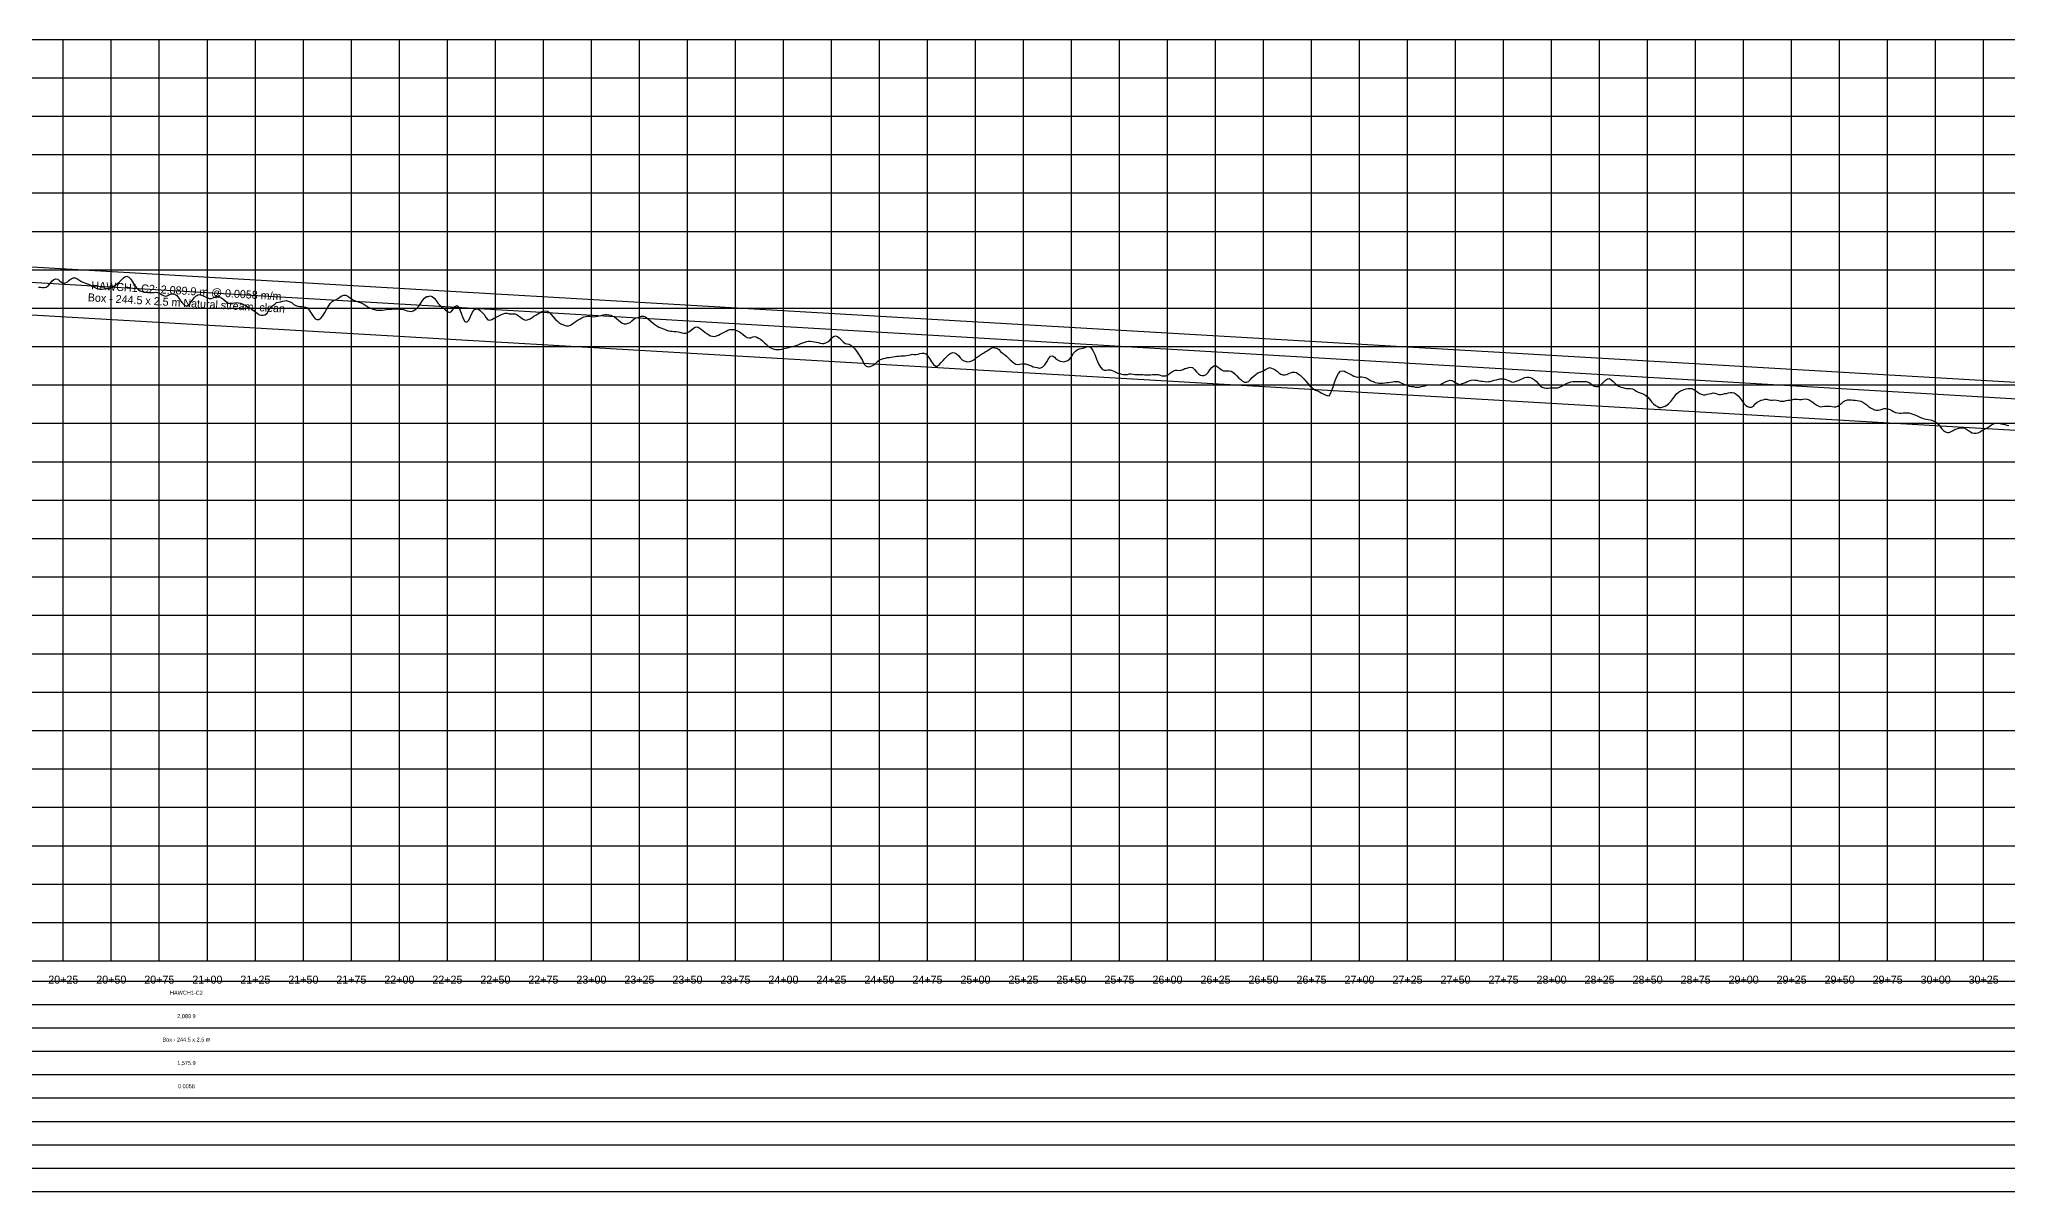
# Model space of a CAD drawing. Extents: x -64 to 8243, y -140 to 463.
# Drawn here: x 2013 to 3037, y -140 to 460 of the extents above; entities that cross this region are included whole.
import ezdxf
from ezdxf.enums import TextEntityAlignment as Align

# ---------------------------------------------------------------- set-up
doc = ezdxf.new("R2010")
doc.units = 0
for name, color, linetype in [('Annotation', 7, 'Continuous'), ('Annotation_Table', 254, 'Continuous'), ('Crown', 7, 'Continuous'), ('Grid', 254, 'Continuous'), ('Grid_Text', 7, 'Continuous'), ('Ground_Elevation', 3, 'Continuous'), ('Hydraulic_Grade', 5, 'Continuous'), ('Invert', 7, 'Continuous')]:
    doc.layers.add(name, color=color, linetype=linetype)

msp = doc.modelspace()

# ---------------------------------------------------------------- linework, layer by layer
at = {"layer": 'Annotation_Table', "color": 254}
for points in [[(-25, -30.5), (8225, -30.5)], [(-25, -42.7), (8225, -42.7)], [(-25, -54.9), (8225, -54.9)], [(-25, -67.1), (8225, -67.1)], [(-25, -79.2), (8225, -79.2)], [(-25, -91.4), (8225, -91.4)], [(-25, -103.6), (8225, -103.6)], [(-25, -115.8), (8225, -115.8)], [(-25, -128), (8225, -128)], [(-25, -140.2), (8225, -140.2)]]:
    msp.add_lwpolyline(points, dxfattribs=at)
at = {"layer": 'Crown', "color": 0}
msp.add_lwpolyline([(1044.2, 397.6), (3134.1, 276.1)], dxfattribs=at)
at = {"layer": 'Grid', "color": 254}
for points in [[(-25, 460), (8225, 460)], [(2025, -20), (2025, 460)], [(2050, -20), (2050, 460)], [(2075, -20), (2075, 460)], [(2100, -20), (2100, 460)], [(2125, -20), (2125, 460)], [(2150, -20), (2150, 460)], [(2175, -20), (2175, 460)], [(2200, -20), (2200, 460)], [(2225, -20), (2225, 460)], [(2250, -20), (2250, 460)], [(2275, -20), (2275, 460)], [(2300, -20), (2300, 460)], [(2325, -20), (2325, 460)], [(2350, -20), (2350, 460)], [(2375, -20), (2375, 460)], [(2400, -20), (2400, 460)], [(2425, -20), (2425, 460)], [(2450, -20), (2450, 460)], [(2475, -20), (2475, 460)], [(2500, -20), (2500, 460)], [(2525, -20), (2525, 460)], [(2550, -20), (2550, 460)], [(2575, -20), (2575, 460)], [(2600, -20), (2600, 460)], [(2625, -20), (2625, 460)], [(2650, -20), (2650, 460)], [(2675, -20), (2675, 460)], [(2700, -20), (2700, 460)], [(2725, -20), (2725, 460)], [(2750, -20), (2750, 460)], [(2775, -20), (2775, 460)], [(2800, -20), (2800, 460)], [(2825, -20), (2825, 460)], [(2850, -20), (2850, 460)], [(2875, -20), (2875, 460)], [(2900, -20), (2900, 460)], [(2925, -20), (2925, 460)], [(2950, -20), (2950, 460)], [(2975, -20), (2975, 460)], [(3000, -20), (3000, 460)], [(3025, -20), (3025, 460)], [(-25, 440), (8225, 440)], [(-25, 420), (8225, 420)], [(-25, 400), (8225, 400)], [(-25, 380), (8225, 380)], [(-25, 360), (8225, 360)], [(-25, 340), (8225, 340)], [(-25, 320), (8225, 320)], [(-25, 300), (8225, 300)], [(-25, 280), (8225, 280)], [(-25, 260), (8225, 260)], [(-25, 240), (8225, 240)], [(-25, 220), (8225, 220)], [(-25, 200), (8225, 200)], [(-25, 180), (8225, 180)], [(-25, 160), (8225, 160)], [(-25, 140), (8225, 140)], [(-25, 120), (8225, 120)], [(-25, 100), (8225, 100)], [(-25, 80), (8225, 80)], [(-25, 60), (8225, 60)], [(-25, 40), (8225, 40)], [(-25, 20), (8225, 20)], [(-25, 0), (8225, 0)], [(-25, -20), (8225, -20)]]:
    msp.add_lwpolyline(points, dxfattribs=at)
at = {"layer": 'Ground_Elevation', "color": 3}
msp.add_lwpolyline([(2012.1, 330.9), (2013.1, 330.9), (2014.1, 330.8), (2015.1, 330.7), (2016.1, 330.9), (2017.1, 331.6), (2018.1, 332.8), (2019.1, 334), (2020.1, 334.9), (2021.1, 335.2), (2022.1, 335), (2023.1, 334.3), (2024.1, 333.5), (2025.1, 333), (2026.1, 333.1), (2027.1, 333.7), (2028.1, 334.5), (2029.1, 335.3), (2030.1, 335.7), (2031.1, 335.8), (2032.1, 335.4), (2033.1, 334.8), (2034.1, 334.1), (2035.1, 333.6), (2036.1, 333.2), (2037.1, 332.8), (2038.1, 332.4), (2039.1, 331.9), (2040.1, 331.4), (2041.1, 330.9), (2042.1, 330.4), (2043.1, 330), (2044.1, 329.8), (2045.1, 329.9), (2046.1, 330.1), (2047.1, 330.2), (2048.1, 330.2), (2049.1, 330.3), (2050.1, 330.8), (2051.1, 331.4), (2052.1, 332), (2053.1, 332.7), (2054.1, 333.6), (2055.1, 334.5), (2056.1, 335.6), (2057.1, 336.3), (2058.1, 336.6), (2059.1, 336.1), (2060.1, 335.1), (2061.1, 333.7), (2062.1, 332), (2063.1, 330.6), (2064.1, 329.6), (2065.1, 329), (2066.1, 328.6), (2067.1, 328.4), (2068.1, 328.3), (2069.1, 328.2), (2070.1, 328.1), (2071.1, 328.1), (2072.1, 328.2), (2073.1, 328.4), (2074.1, 328.2), (2075.1, 327.8), (2076.1, 327.1), (2077.1, 326.6), (2078.1, 326.3), (2079.1, 326.4), (2080.1, 326.9), (2081.1, 327.4), (2082.1, 327.5), (2083.1, 327.3), (2084.1, 326.5), (2085.1, 325.2), (2086.1, 323.8), (2087.1, 322.6), (2088.1, 321.6), (2089.1, 321.1), (2090.1, 321.6), (2091.1, 322.6), (2092.1, 323.9), (2093.1, 325.3), (2094.1, 326.4), (2095.1, 327), (2096.1, 327.1), (2097.1, 326.8), (2098.1, 326.3), (2099.1, 325.8), (2100.1, 325.4), (2101.1, 325.1), (2102.1, 325), (2103.1, 325.3), (2104.1, 325.9), (2105.1, 326.2), (2106.1, 326.1), (2107.1, 325.6), (2108.1, 324.9), (2109.1, 324), (2110.1, 323.1), (2111.1, 322.5), (2112.1, 322.5), (2113.1, 322.6), (2114.1, 322.8), (2115.1, 322.9), (2116.1, 322.7), (2117.1, 322.5), (2118.1, 322.2), (2119.1, 321.8), (2120.1, 321.3), (2121.1, 320.7), (2122.1, 320.1), (2123.1, 319.5), (2124.1, 318.8), (2125.1, 318), (2126.1, 317.2), (2127.1, 316.5), (2128.1, 316.3), (2129.1, 316.3), (2130.1, 316.5), (2131.1, 317.4), (2132.1, 318.9), (2133.1, 320.4), (2134.1, 321.3), (2135.1, 322), (2136.1, 322.9), (2137.1, 323.1), (2138.1, 323.3), (2139.1, 323.6), (2140.1, 323.8), (2141.1, 324), (2142.1, 323.6), (2143.1, 323.2), (2144.1, 322.7), (2145.1, 321.9), (2146.1, 321.3), (2147.1, 321), (2148.1, 320.8), (2149.1, 320.8), (2150.1, 320.6), (2151.1, 320.5), (2152.1, 320.2), (2153.1, 318.9), (2154.1, 317.4), (2155.1, 315.8), (2156.1, 314.5), (2157.1, 314), (2158.1, 314), (2159.1, 314.8), (2160.1, 316), (2161.1, 317.7), (2162.1, 319.3), (2163.1, 321), (2164.1, 322.5), (2165.1, 323.6), (2166.1, 324.2), (2167.1, 324.5), (2168.1, 325), (2169.1, 325.8), (2170.1, 326.4), (2171.1, 326.8), (2172.1, 326.7), (2173.1, 326.3), (2174.1, 325.5), (2175.1, 324.8), (2176.1, 324.2), (2177.1, 323.8), (2178.1, 323.4), (2179.1, 323.1), (2180.1, 322.8), (2181.1, 322.3), (2182.1, 321.7), (2183.1, 321), (2184.1, 320.4), (2185.1, 319.9), (2186.1, 319.5), (2187.1, 319.2), (2188.1, 319), (2189.1, 318.9), (2190.1, 318.9), (2191.1, 319), (2192.1, 319.1), (2193.1, 319.2), (2194.1, 319.4), (2195.1, 319.5), (2196.1, 319.5), (2197.1, 319.6), (2198.1, 319.6), (2199.1, 319.6), (2200.1, 319.5), (2201.1, 319.4), (2202.1, 319.2), (2203.1, 318.9), (2204.1, 318.6), (2205.1, 318.4), (2206.1, 318.3), (2207.1, 318.6), (2208.1, 319.1), (2209.1, 319.9), (2210.1, 321.1), (2211.1, 322.5), (2212.1, 324), (2213.1, 325.2), (2214.1, 326), (2215.1, 326.1), (2216.1, 326.4), (2217.1, 326), (2218.1, 325.2), (2219.1, 323.9), (2220.1, 322.6), (2221.1, 321.5), (2222.1, 320.6), (2223.1, 319.9), (2224.1, 318.9), (2225.1, 318.2), (2226.1, 317.8), (2227.1, 318.3), (2228.1, 319.4), (2229.1, 320.8), (2230.1, 321.3), (2231.1, 320), (2232.1, 317.4), (2233.1, 314.9), (2234.1, 313), (2235.1, 312.7), (2236.1, 313.7), (2237.1, 315.7), (2238.1, 317.9), (2239.1, 319.2), (2240.1, 319.7), (2241.1, 319.4), (2242.1, 318.8), (2243.1, 317.8), (2244.1, 316.6), (2245.1, 315.2), (2246.1, 313.9), (2247.1, 313.7), (2248.1, 314), (2249.1, 314.6), (2250.1, 315.2), (2251.1, 315.7), (2252.1, 316.2), (2253.1, 316.6), (2254.1, 317), (2255.1, 317.3), (2256.1, 317.4), (2257.1, 317.1), (2258.1, 317), (2259.1, 317), (2260.1, 317), (2261.1, 316.6), (2262.1, 316), (2263.1, 315.3), (2264.1, 314.5), (2265.1, 313.9), (2266.1, 313.8), (2267.1, 314), (2268.1, 314.5), (2269.1, 315.2), (2270.1, 315.8), (2271.1, 316.3), (2272.1, 317), (2273.1, 317.6), (2274.1, 318.2), (2275.1, 318.5), (2276.1, 318.6), (2277.1, 318.4), (2278.1, 317.7), (2279.1, 316.7), (2280.1, 315.5), (2281.1, 314.3), (2282.1, 313.4), (2283.1, 312.5), (2284.1, 311.9), (2285.1, 311.4), (2286.1, 311), (2287.1, 310.8), (2288.1, 310.8), (2289.1, 311.2), (2290.1, 311.8), (2291.1, 312.5), (2292.1, 313.2), (2293.1, 313.9), (2294.1, 314.5), (2295.1, 315), (2296.1, 315.5), (2297.1, 315.7), (2298.1, 315.9), (2299.1, 315.8), (2300.1, 315.6), (2301.1, 315.5), (2302.1, 315.6), (2303.1, 315.8), (2304.1, 316), (2305.1, 316.2), (2306.1, 316.5), (2307.1, 316.7), (2308.1, 316.6), (2309.1, 316.5), (2310.1, 316.3), (2311.1, 315.9), (2312.1, 315.4), (2313.1, 314.6), (2314.1, 313.7), (2315.1, 312.9), (2316.1, 312.2), (2317.1, 311.9), (2318.1, 311.8), (2319.1, 312.1), (2320.1, 312.6), (2321.1, 313.4), (2322.1, 314.3), (2323.1, 314.9), (2324.1, 315.2), (2325.1, 315.5), (2326.1, 315.8), (2327.1, 315.9), (2328.1, 315.5), (2329.1, 314.8), (2330.1, 313.9), (2331.1, 313), (2332.1, 312.1), (2333.1, 311.4), (2334.1, 310.7), (2335.1, 310.1), (2336.1, 309.7), (2337.1, 309.4), (2338.1, 309), (2339.1, 308.5), (2340.1, 308.1), (2341.1, 308), (2342.1, 308), (2343.1, 307.9), (2344.1, 307.9), (2345.1, 307.7), (2346.1, 307.4), (2347.1, 307.1), (2348.1, 307), (2349.1, 307), (2350.1, 307.3), (2351.1, 307.9), (2352.1, 308.7), (2353.1, 309.5), (2354.1, 310.1), (2355.1, 310.3), (2356.1, 309.7), (2357.1, 309.1), (2358.1, 308.3), (2359.1, 307.5), (2360.1, 306.8), (2361.1, 306.1), (2362.1, 305.6), (2363.1, 305.4), (2364.1, 305.3), (2365.1, 305.6), (2366.1, 306), (2367.1, 306.5), (2368.1, 307), (2369.1, 307.5), (2370.1, 308), (2371.1, 308.5), (2372.1, 308.8), (2373.1, 308.9), (2374.1, 308.8), (2375.1, 308.6), (2376.1, 308.2), (2377.1, 307.7), (2378.1, 307), (2379.1, 306.2), (2380.1, 305.4), (2381.1, 304.7), (2382.1, 304.5), (2383.1, 304.6), (2384.1, 305.1), (2385.1, 305.2), (2386.1, 304.9), (2387.1, 304.4), (2388.1, 303.8), (2389.1, 302.9), (2390.1, 301.9), (2391.1, 301), (2392.1, 300.2), (2393.1, 299.5), (2394.1, 299), (2395.1, 298.7), (2396.1, 298.5), (2397.1, 298.4), (2398.1, 298.5), (2399.1, 298.6), (2400.1, 298.9), (2401.1, 299.1), (2402.1, 299.3), (2403.1, 299.6), (2404.1, 299.8), (2405.1, 300.1), (2406.1, 300.4), (2407.1, 300.7), (2408.1, 301.1), (2409.1, 301.5), (2410.1, 301.9), (2411.1, 302.3), (2412.1, 302.6), (2413.1, 302.8), (2414.1, 302.8), (2415.1, 302.7), (2416.1, 302.5), (2417.1, 302.3), (2418.1, 302.1), (2419.1, 301.8), (2420.1, 301.5), (2421.1, 301.6), (2422.1, 301.9), (2423.1, 302.5), (2424.1, 303.3), (2425.1, 304.3), (2426.1, 305.2), (2427.1, 305.6), (2428.1, 305.3), (2429.1, 304.5), (2430.1, 303.5), (2431.1, 302.4), (2432.1, 301.6), (2433.1, 301.4), (2434.1, 301.2), (2435.1, 300.7), (2436.1, 299.9), (2437.1, 298.8), (2438.1, 297.5), (2439.1, 296.1), (2440.1, 294.5), (2441.1, 292.8), (2442.1, 290.8), (2443.1, 289.8), (2444.1, 289.4), (2445.1, 289.6), (2446.1, 290), (2447.1, 290.5), (2448.1, 291.4), (2449.1, 292.4), (2450.1, 293.1), (2451.1, 293.4), (2452.1, 293.7), (2453.1, 294), (2454.1, 294.2), (2455.1, 294.3), (2456.1, 294.5), (2457.1, 294.6), (2458.1, 294.8), (2459.1, 294.9), (2460.1, 295), (2461.1, 295.1), (2462.1, 295.2), (2463.1, 295.2), (2464.1, 295.4), (2465.1, 295.5), (2466.1, 295.7), (2467.1, 296), (2468.1, 295.8), (2469.1, 295.8), (2470.1, 296), (2471.1, 296.4), (2472.1, 296.6), (2473.1, 296.6), (2474.1, 296.2), (2475.1, 295.2), (2476.1, 293.7), (2477.1, 292.1), (2478.1, 290.7), (2479.1, 289.8), (2480.1, 289.8), (2481.1, 290.5), (2482.1, 291.6), (2483.1, 292.7), (2484.1, 293.8), (2485.1, 294.8), (2486.1, 295.9), (2487.1, 296.5), (2488.1, 296.9), (2489.1, 296.7), (2490.1, 296.2), (2491.1, 295.3), (2492.1, 294.1), (2493.1, 293.1), (2494.1, 292.5), (2495.1, 292.2), (2496.1, 292.1), (2497.1, 292.2), (2498.1, 292.5), (2499.1, 293.1), (2500.1, 293.9), (2501.1, 294.6), (2502.1, 295.4), (2503.1, 296.1), (2504.1, 296.6), (2505.1, 297.2), (2506.1, 297.8), (2507.1, 298.4), (2508.1, 299.1), (2509.1, 299.5), (2510.1, 299.4), (2511.1, 299.1), (2512.1, 298.4), (2513.1, 297.4), (2514.1, 296.6), (2515.1, 295.8), (2516.1, 295), (2517.1, 294.1), (2518.1, 293.1), (2519.1, 292.2), (2520.1, 291.4), (2521.1, 290.8), (2522.1, 290.7), (2523.1, 290.8), (2524.1, 290.9), (2525.1, 290.9), (2526.1, 290.9), (2527.1, 290.7), (2528.1, 290.3), (2529.1, 289.9), (2530.1, 289.5), (2531.1, 289.3), (2532.1, 289.1), (2533.1, 288.8), (2534.1, 288.9), (2535.1, 289.4), (2536.1, 290.5), (2537.1, 292), (2538.1, 293.6), (2539.1, 294.9), (2540.1, 295.1), (2541.1, 294.4), (2542.1, 293.5), (2543.1, 292.9), (2544.1, 292.4), (2545.1, 292.2), (2546.1, 292.1), (2547.1, 292.3), (2548.1, 292.8), (2549.1, 293.6), (2550.1, 295), (2551.1, 296.5), (2552.1, 297.6), (2553.1, 298.4), (2554.1, 298.8), (2555.1, 299), (2556.1, 299.1), (2557.1, 299.5), (2558.1, 300), (2559.1, 300.1), (2560.1, 299.5), (2561.1, 298), (2562.1, 295.9), (2563.1, 293.5), (2564.1, 291), (2565.1, 289.2), (2566.1, 288), (2567.1, 287.6), (2568.1, 287.6), (2569.1, 287.8), (2570.1, 287.9), (2571.1, 287.5), (2572.1, 287.1), (2573.1, 286.6), (2574.1, 286.2), (2575.1, 285.9), (2576.1, 285.6), (2577.1, 285.5), (2578.1, 285.5), (2579.1, 285.5), (2580.1, 285.7), (2581.1, 285.7), (2582.1, 285.6), (2583.1, 285.5), (2584.1, 285.4), (2585.1, 285.4), (2586.1, 285.4), (2587.1, 285.4), (2588.1, 285.3), (2589.1, 285.3), (2590.1, 285.2), (2591.1, 285.3), (2592.1, 285.4), (2593.1, 285.5), (2594.1, 285.5), (2595.1, 285.4), (2596.1, 285.1), (2597.1, 284.8), (2598.1, 284.7), (2599.1, 284.8), (2600.1, 285.2), (2601.1, 285.9), (2602.1, 286.6), (2603.1, 287.3), (2604.1, 287.6), (2605.1, 287.6), (2606.1, 287.5), (2607.1, 287.6), (2608.1, 288), (2609.1, 288.5), (2610.1, 288.8), (2611.1, 289), (2612.1, 289.2), (2613.1, 289), (2614.1, 288.1), (2615.1, 286.8), (2616.1, 285.8), (2617.1, 285.1), (2618.1, 284.9), (2619.1, 284.9), (2620.1, 285.4), (2621.1, 286.4), (2622.1, 287.8), (2623.1, 289.1), (2624.1, 289.9), (2625.1, 290.1), (2626.1, 289.5), (2627.1, 288.8), (2628.1, 287.9), (2629.1, 287.4), (2630.1, 287.3), (2631.1, 287.3), (2632.1, 287.3), (2633.1, 287.1), (2634.1, 286.7), (2635.1, 285.8), (2636.1, 284.7), (2637.1, 283.6), (2638.1, 282.8), (2639.1, 281.9), (2640.1, 281.5), (2641.1, 281.4), (2642.1, 281.8), (2643.1, 282.7), (2644.1, 283.9), (2645.1, 284.8), (2646.1, 285.6), (2647.1, 286.3), (2648.1, 286.7), (2649.1, 287), (2650.1, 287.5), (2651.1, 288), (2652.1, 288.6), (2653.1, 289), (2654.1, 288.8), (2655.1, 288.4), (2656.1, 287.9), (2657.1, 287.1), (2658.1, 286.2), (2659.1, 285.6), (2660.1, 285.3), (2661.1, 285.3), (2662.1, 285.5), (2663.1, 285.9), (2664.1, 286.3), (2665.1, 286.7), (2666.1, 286.7), (2667.1, 286.4), (2668.1, 285.8), (2669.1, 285), (2670.1, 284.1), (2671.1, 283), (2672.1, 281.9), (2673.1, 280.8), (2674.1, 279.6), (2675.1, 278.7), (2676.1, 277.9), (2677.1, 277.3), (2678.1, 276.9), (2679.1, 276.4), (2680.1, 275.9), (2681.1, 275.3), (2682.1, 274.9), (2683.1, 274.5), (2684.1, 274.4), (2685.1, 275.8), (2686.1, 278.5), (2687.1, 281.7), (2688.1, 284.4), (2689.1, 286), (2690.1, 287.1), (2691.1, 287.4), (2692.1, 287.2), (2693.1, 286.7), (2694.1, 286.2), (2695.1, 285.6), (2696.1, 285), (2697.1, 284.5), (2698.1, 284.3), (2699.1, 284.1), (2700.1, 284.2), (2701.1, 284.2), (2702.1, 284.1), (2703.1, 283.8), (2704.1, 283.3), (2705.1, 282.7), (2706.1, 282.2), (2707.1, 281.7), (2708.1, 281.3), (2709.1, 281.1), (2710.1, 281), (2711.1, 281), (2712.1, 281), (2713.1, 281.1), (2714.1, 281.2), (2715.1, 281.3), (2716.1, 281.4), (2717.1, 281.6), (2718.1, 281.8), (2719.1, 281.8), (2720.1, 281.7), (2721.1, 281.3), (2722.1, 280.9), (2723.1, 280.4), (2724.1, 280), (2725.1, 279.6), (2726.1, 279.4), (2727.1, 279.2), (2728.1, 279.1), (2729.1, 278.9), (2730.1, 278.8), (2731.1, 278.8), (2732.1, 279.1), (2733.1, 279.3), (2734.1, 279.6), (2735.1, 279.9), (2736.1, 280), (2737.1, 280.1), (2738.1, 280.1), (2739.1, 280), (2740.1, 280), (2741.1, 280), (2742.1, 280.2), (2743.1, 280.7), (2744.1, 281.3), (2745.1, 281.8), (2746.1, 282.2), (2747.1, 282.4), (2748.1, 282.3), (2749.1, 281.8), (2750.1, 281.1), (2751.1, 280.6), (2752.1, 280.3), (2753.1, 280.5), (2754.1, 280.9), (2755.1, 281.3), (2756.1, 281.8), (2757.1, 282.2), (2758.1, 282.5), (2759.1, 282.6), (2760.1, 282.5), (2761.1, 282.4), (2762.1, 282.2), (2763.1, 282), (2764.1, 281.9), (2765.1, 281.7), (2766.1, 281.6), (2767.1, 281.7), (2768.1, 281.8), (2769.1, 282.1), (2770.1, 282.4), (2771.1, 282.7), (2772.1, 282.9), (2773.1, 283.1), (2774.1, 283.2), (2775.1, 283.1), (2776.1, 282.9), (2777.1, 282.5), (2778.1, 282.1), (2779.1, 281.6), (2780.1, 281.4), (2781.1, 281.7), (2782.1, 282.1), (2783.1, 282.5), (2784.1, 283), (2785.1, 283.4), (2786.1, 283.8), (2787.1, 284), (2788.1, 284), (2789.1, 283.8), (2790.1, 283.3), (2791.1, 282.7), (2792.1, 281.7), (2793.1, 280.7), (2794.1, 279.6), (2795.1, 278.9), (2796.1, 278.5), (2797.1, 278.3), (2798.1, 278.3), (2799.1, 278.4), (2800.1, 278.4), (2801.1, 278.4), (2802.1, 278.4), (2803.1, 278.5), (2804.1, 278.8), (2805.1, 279.3), (2806.1, 279.9), (2807.1, 280.4), (2808.1, 280.9), (2809.1, 281.3), (2810.1, 281.6), (2811.1, 281.7), (2812.1, 281.7), (2813.1, 281.7), (2814.1, 281.7), (2815.1, 281.7), (2816.1, 281.8), (2817.1, 281.8), (2818.1, 281.8), (2819.1, 281.5), (2820.1, 280.9), (2821.1, 280.1), (2822.1, 279.4), (2823.1, 279.1), (2824.1, 279.2), (2825.1, 279.7), (2826.1, 280.6), (2827.1, 281.5), (2828.1, 282.5), (2829.1, 283.2), (2830.1, 283.3), (2831.1, 282.7), (2832.1, 281.8), (2833.1, 280.7), (2834.1, 279.9), (2835.1, 279.3), (2836.1, 278.8), (2837.1, 278.6), (2838.1, 278.3), (2839.1, 278.2), (2840.1, 278.2), (2841.1, 278.2), (2842.1, 278), (2843.1, 277.4), (2844.1, 276.7), (2845.1, 276.3), (2846.1, 275.9), (2847.1, 275.5), (2848.1, 275.2), (2849.1, 274.5), (2850.1, 273.6), (2851.1, 272.4), (2852.1, 271.2), (2853.1, 270.1), (2854.1, 269.3), (2855.1, 268.7), (2856.1, 268.3), (2857.1, 268.3), (2858.1, 268.5), (2859.1, 269), (2860.1, 269.5), (2861.1, 270.3), (2862.1, 271.4), (2863.1, 272.7), (2864.1, 274.1), (2865.1, 275.4), (2866.1, 276.2), (2867.1, 276.9), (2868.1, 277.3), (2869.1, 277.7), (2870.1, 277.9), (2871.1, 278.1), (2872.1, 278.2), (2873.1, 278.1), (2874.1, 277.7), (2875.1, 277), (2876.1, 276.3), (2877.1, 275.6), (2878.1, 275.1), (2879.1, 274.9), (2880.1, 274.9), (2881.1, 275.1), (2882.1, 275.3), (2883.1, 275.6), (2884.1, 275.8), (2885.1, 275.7), (2886.1, 275.4), (2887.1, 275), (2888.1, 275), (2889.1, 275.2), (2890.1, 275.5), (2891.1, 275.6), (2892.1, 275.9), (2893.1, 276.1), (2894.1, 276), (2895.1, 275.8), (2896.1, 275.2), (2897.1, 274.3), (2898.1, 273.2), (2899.1, 271.8), (2900.1, 270.4), (2901.1, 269.3), (2902.1, 268.8), (2903.1, 268.4), (2904.1, 268.4), (2905.1, 269), (2906.1, 270.1), (2907.1, 271), (2908.1, 271.6), (2909.1, 272), (2910.1, 272.3), (2911.1, 272.5), (2912.1, 272.5), (2913.1, 272.2), (2914.1, 272), (2915.1, 272), (2916.1, 272.2), (2917.1, 272.1), (2918.1, 271.8), (2919.1, 271.6), (2920.1, 271.6), (2921.1, 271.6), (2922.1, 271.8), (2923.1, 272), (2924.1, 272.1), (2925.1, 272.3), (2926.1, 272.5), (2927.1, 272.6), (2928.1, 272.5), (2929.1, 272.4), (2930.1, 272.4), (2931.1, 272.6), (2932.1, 272.8), (2933.1, 272.6), (2934.1, 272.2), (2935.1, 271.6), (2936.1, 271), (2937.1, 270.1), (2938.1, 269.4), (2939.1, 268.9), (2940.1, 268.6), (2941.1, 268.8), (2942.1, 268.9), (2943.1, 269), (2944.1, 268.9), (2945.1, 268.9), (2946.1, 268.7), (2947.1, 268.6), (2948.1, 268.6), (2949.1, 269), (2950.1, 269.8), (2951.1, 270.5), (2952.1, 271.3), (2953.1, 271.9), (2954.1, 272.2), (2955.1, 272.3), (2956.1, 272.2), (2957.1, 272.1), (2958.1, 272.1), (2959.1, 271.9), (2960.1, 271.7), (2961.1, 271.5), (2962.1, 271), (2963.1, 270.4), (2964.1, 269.6), (2965.1, 268.7), (2966.1, 268.1), (2967.1, 267.5), (2968.1, 267), (2969.1, 266.8), (2970.1, 266.8), (2971.1, 267), (2972.1, 267.3), (2973.1, 267.7), (2974.1, 267.8), (2975.1, 267.6), (2976.1, 267.2), (2977.1, 266.6), (2978.1, 266.1), (2979.1, 265.7), (2980.1, 265.4), (2981.1, 265.3), (2982.1, 265.3), (2983.1, 265.4), (2984.1, 265.5), (2985.1, 265.5), (2986.1, 265.4), (2987.1, 265.1), (2988.1, 264.8), (2989.1, 264.4), (2990.1, 264), (2991.1, 263.5), (2992.1, 263.1), (2993.1, 262.7), (2994.1, 262.4), (2995.1, 262.1), (2996.1, 262), (2997.1, 261.8), (2998.1, 261.6), (2999.1, 261.2), (3000.1, 260.6), (3001.1, 259.7), (3002.1, 258.6), (3003.1, 257.3), (3004.1, 256.2), (3005.1, 255.5), (3006.1, 255.2), (3007.1, 255.3), (3008.1, 255.8), (3009.1, 256.3), (3010.1, 256.9), (3011.1, 257.2), (3012.1, 257.5), (3013.1, 257.7), (3014.1, 257.7), (3015.1, 257.4), (3016.1, 256.9), (3017.1, 256.2), (3018.1, 255.6), (3019.1, 255.1), (3020.1, 254.8), (3021.1, 254.8), (3022.1, 255), (3023.1, 255.5), (3024.1, 256.2), (3025.1, 256.8), (3026.1, 257.3), (3027.1, 257.8), (3028.1, 258.5), (3029.1, 259.2), (3030.1, 259.8), (3031.1, 260.1), (3032.1, 260.1), (3033.1, 260), (3034.1, 259.8), (3035.1, 259.5), (3036.1, 259.3), (3037.1, 259.1), (3038.1, 258.9)], dxfattribs=at)
at = {"layer": 'Hydraulic_Grade', "color": 5}
msp.add_lwpolyline([(1044.2, 390.2), (3134.1, 267.3)], dxfattribs=at)
at = {"layer": 'Invert', "color": 0}
msp.add_lwpolyline([(1044.2, 372.6), (3134.1, 251.1)], dxfattribs=at)

# ---------------------------------------------------------------- texts
at = {"layer": 'Annotation', "color": 0}
for s, p in [('HAWCH1-C2: 2,089.9 m @ 0.0058 m/m', (2089.1, 329)), ('Box - 244.5 x 2.5 m Natural stream, clean', (2089.1, 322.7))]:
    msp.add_text(s, height=4.167, rotation=356.6717, dxfattribs=at).set_placement(p, align=Align.MIDDLE_CENTER)
at = {"layer": 'Annotation_Table', "color": 0}
for s, height, p in [('HAWCH1-C2', 2.08, (2089.1, -36.6)), ('2,089.9', 2.08, (2089.1, -48.8)), ('Box - 244.5 x 2.5 m', 2.083, (2089.1, -61)), ('1,575.9', 2.08, (2089.1, -73.2)), ('0.0058', 2.08, (2089.1, -85.3))]:
    msp.add_text(s, height=height, dxfattribs=at).set_placement(p, align=Align.MIDDLE_CENTER)
at = {"layer": 'Grid_Text', "color": 0}
for s, p in [('20+25', (2025, -27.7)), ('20+50', (2050, -27.7)), ('20+75', (2075, -27.7)), ('21+00', (2100, -27.7)), ('21+25', (2125, -27.7)), ('21+50', (2150, -27.7)), ('21+75', (2175, -27.7)), ('22+00', (2200, -27.7)), ('22+25', (2225, -27.7)), ('22+50', (2250, -27.7)), ('22+75', (2275, -27.7)), ('23+00', (2300, -27.7)), ('23+25', (2325, -27.7)), ('23+50', (2350, -27.7)), ('23+75', (2375, -27.7)), ('24+00', (2400, -27.7)), ('24+25', (2425, -27.7)), ('24+50', (2450, -27.7)), ('24+75', (2475, -27.7)), ('25+00', (2500, -27.7)), ('25+25', (2525, -27.7)), ('25+50', (2550, -27.7)), ('25+75', (2575, -27.7)), ('26+00', (2600, -27.7)), ('26+25', (2625, -27.7)), ('26+50', (2650, -27.7)), ('26+75', (2675, -27.7)), ('27+00', (2700, -27.7)), ('27+25', (2725, -27.7)), ('27+50', (2750, -27.7)), ('27+75', (2775, -27.7)), ('28+00', (2800, -27.7)), ('28+25', (2825, -27.7)), ('28+50', (2850, -27.7)), ('28+75', (2875, -27.7)), ('29+00', (2900, -27.7)), ('29+25', (2925, -27.7)), ('29+50', (2950, -27.7)), ('29+75', (2975, -27.7)), ('30+00', (3000, -27.7)), ('30+25', (3025, -27.7))]:
    msp.add_text(s, height=4.17, dxfattribs=at).set_placement(p, align=Align.TOP_CENTER)

doc.saveas('drawing.dxf')
